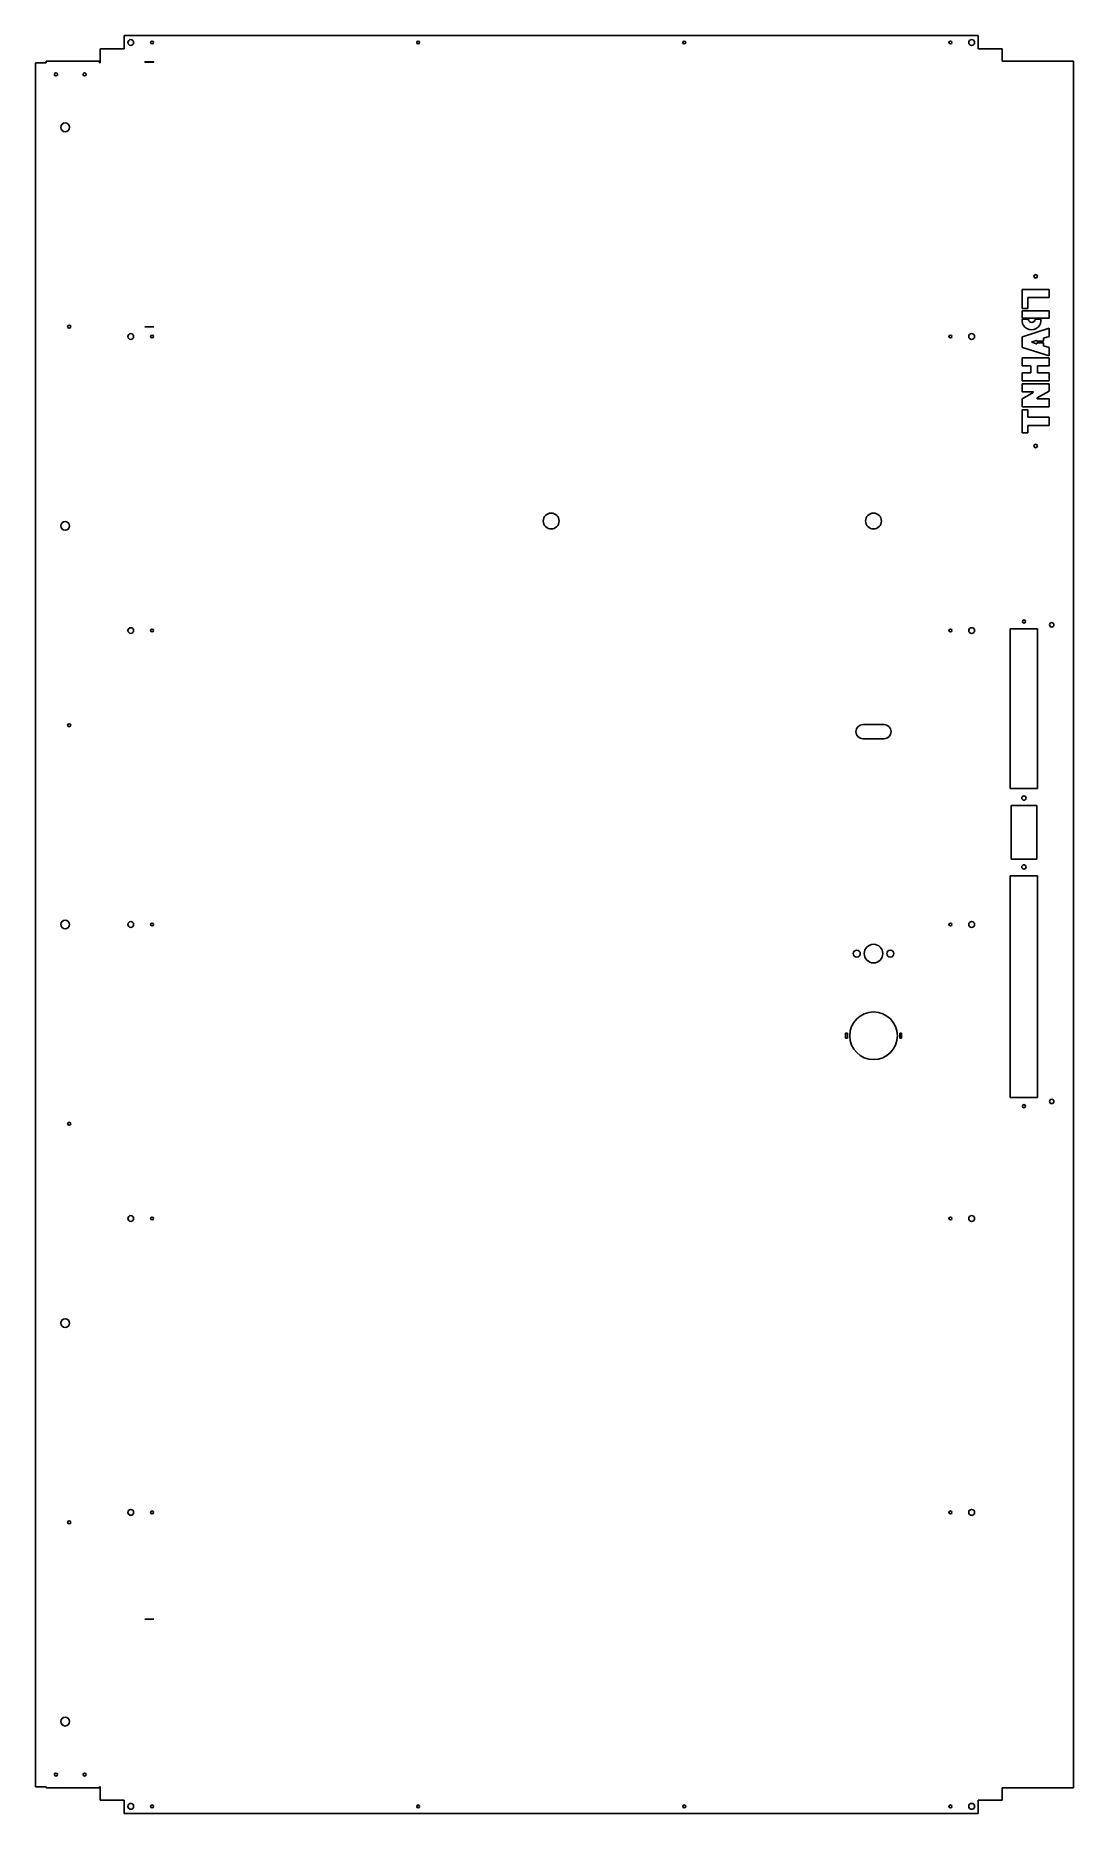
# Model space of a CAD drawing. Header units: millimetres. Extents: x -444 to 731, y -899 to 1115.
import ezdxf

# ---------------------------------------------------------------- set-up
doc = ezdxf.new("R2010")
doc.units = ezdxf.units.MM

msp = doc.modelspace()

# ---------------------------------------------------------------- linework, layer by layer
at = {"color": 7, "linetype": 'Continuous', "lineweight": 25}
for p, q in [((-343.8, 1115), (-343.8, 1100)), ((-343.8, 1115), (623.2, 1115)), ((623.2, 1100), (623.2, 1115)), ((-370.9, 1100), (-370.9, 1084)), ((-343.8, 1100), (-370.9, 1100)), ((650.3, 1100), (623.2, 1100)), ((650.3, 1086), (650.3, 1100)), ((-444.1, 1084), (-444.1, -869)), ((-432.1, 1084), (-444.1, 1084)), ((-432.1, 1086), (-432.1, 1084)), ((-432.1, 1086), (-371.6, 1086)), ((-371.6, 1086), (-371.6, 1084)), ((-370.9, 1084), (-371.6, 1084)), ((-320.4, 1085), (-310.3, 1085)), ((-320.4, 1085), (-320.4, 1084.9)), ((-310.3, 1084.9), (-320.4, 1084.9)), ((-310.3, 1085), (-310.3, 1084.9)), ((650.3, 1086), (731, 1086)), ((731, -870), (731, 1086)), ((673, 827.2), (703.4, 827.2)), ((673, 827.2), (673, 805.8)), ((703.4, 827.2), (703.4, 818.2)), ((673, 805.8), (679.5, 805.8)), ((679.5, 805.8), (679.5, 818.2)), ((679.5, 818.2), (703.4, 818.2)), ((673, 803.2), (703.4, 803.2)), ((673, 803.2), (673, 794.9)), ((673, 794.9), (703.4, 794.9)), ((673, 793.7), (680, 793.7)), ((673, 793.7), (673, 791)), ((694, 793.7), (687.5, 793.7)), ((694, 791), (694, 793.7)), ((703.4, 803.2), (703.4, 794.9)), ((-320.4, 785), (-310.3, 785)), ((-320.4, 785), (-320.4, 784.9)), ((-310.3, 784.9), (-320.4, 784.9)), ((-310.3, 785), (-310.3, 784.9)), ((673.2, 773.8), (673, 773.5)), ((673, 773.5), (673, 762)), ((703.4, 783.5), (673.2, 773.8)), ((689.2, 769.6), (684, 768)), ((684, 767.5), (689.2, 765.9)), ((689.6, 769.4), (689.6, 768.6)), ((697, 768.6), (689.6, 768.6)), ((697, 766.8), (689.6, 766.8)), ((689.6, 766.8), (689.6, 766.1)), ((703.4, 774), (697, 772.1)), ((697, 772.1), (697, 768.6)), ((697, 766.8), (697, 763.4)), ((703.4, 783.5), (703.4, 774)), ((673, 749.8), (703.4, 749.8)), ((673, 749.8), (673, 740.8)), ((673.2, 761.7), (703.4, 752)), ((697, 763.4), (703.4, 761.5)), ((703.4, 761.5), (703.4, 752)), ((703.4, 749.8), (703.4, 740.8)), ((673, 740.8), (683, 740.8)), ((673, 732.8), (683, 732.8)), ((673, 732.8), (673, 723.8)), ((683, 740.8), (683, 732.8)), ((690.4, 740.8), (690.4, 732.8)), ((703.4, 740.8), (690.4, 740.8)), ((690.4, 732.8), (703.4, 732.8)), ((703.4, 732.8), (703.4, 723.8)), ((673, 723.8), (703.4, 723.8)), ((673, 720.5), (703.4, 720.5)), ((673, 720.5), (673, 711.5)), ((673, 711.5), (685.2, 711.5)), ((673, 703.5), (685.4, 710.5)), ((690, 704.4), (703.4, 712.1)), ((703.4, 720.5), (703.4, 712.1)), ((673, 694.5), (673, 703.5)), ((673, 694.5), (703.4, 694.5)), ((679.5, 691), (673, 691)), ((673, 691), (673, 665)), ((679.5, 682.6), (679.5, 691)), ((703.4, 703.5), (690.3, 703.5)), ((703.4, 703.5), (703.4, 694.5)), ((673, 665), (679.5, 665)), ((679.5, 682.6), (703.4, 682.6)), ((679.5, 665), (679.5, 673.2)), ((679.5, 673.2), (703.4, 673.2)), ((703.4, 682.6), (703.4, 673.2)), ((659.5, 442.9), (690.5, 442.9)), ((659.5, 261.9), (659.5, 442.9)), ((690.5, 442.9), (690.5, 261.9)), ((516.7, 334.4), (492.7, 334.4)), ((492.7, 318.4), (516.7, 318.4)), ((690.5, 261.9), (659.5, 261.9)), ((660.5, 242.9), (689.5, 242.9)), ((660.5, 181.9), (660.5, 242.9)), ((689.5, 242.9), (689.5, 181.9)), ((689.5, 181.9), (660.5, 181.9)), ((659.5, 162.9), (690.5, 162.9)), ((659.5, -88), (659.5, 162.9)), ((690.5, 162.9), (690.5, -88)), ((475.1, -15.2), (473.1, -15.2)), ((473.1, -15.2), (473.1, -20.9)), ((475.1, -20.9), (475.1, -15.2)), ((534.3, -15.2), (534.3, -20.9)), ((536.3, -15.2), (534.3, -15.2)), ((536.3, -20.9), (536.3, -15.2)), ((473.1, -20.9), (475.1, -20.9)), ((534.3, -20.9), (536.3, -20.9)), ((690.5, -88), (659.5, -88)), ((-320.4, -679), (-310.3, -679)), ((-320.4, -679), (-320.4, -679.1)), ((-310.3, -679.1), (-320.4, -679.1)), ((-310.3, -679), (-310.3, -679.1)), ((-444.1, -869), (-432.1, -869)), ((-432.1, -870), (-432.1, -869)), ((-371.6, -870), (-432.1, -870)), ((-371.6, -869), (-370.9, -869)), ((-371.6, -870), (-371.6, -869)), ((-370.9, -869), (-370.9, -884)), ((-370.9, -884), (-343.8, -884)), ((-343.8, -884), (-343.8, -899)), ((623.2, -884), (650.3, -884)), ((623.2, -899), (623.2, -884)), ((731, -870), (650.3, -870)), ((650.3, -884), (650.3, -870)), ((623.2, -899), (-343.8, -899))]:
    msp.add_line(p, q, dxfattribs=at)
for centre, radius in [((-336.4, 1107), 3.3), ((-312.3, 1107), 1.6), ((-11, 1107), 1.6), ((290.4, 1107), 1.6), ((591.7, 1107), 1.6), ((615.8, 1107), 3.3), ((-421.1, 1071), 1.75), ((-388.6, 1071), 1.75), ((-410.6, 1011), 5), ((688.2, 842.2), 2), ((-406.1, 785.2), 1.75), ((-336.4, 774), 3.3), ((-312.3, 774), 1.6), ((591.7, 774), 1.6), ((615.8, 774), 3.3), ((688.2, 650), 2), ((-410.6, 559.5), 5), ((139.7, 565), 9), ((504.7, 565), 9), ((-336.4, 440.9), 3.3), ((615.8, 440.9), 3.3), ((675, 451.2), 1.8), ((706.5, 447.4), 2.5), ((-312.3, 440.9), 1.6), ((591.7, 440.9), 1.6), ((-406.1, 333.7), 1.75), ((675, 251.2), 2.5), ((675, 173.2), 2.5), ((-410.6, 108), 5), ((-336.4, 108), 3.3), ((-312.3, 108), 1.6), ((591.7, 108), 1.6), ((615.8, 108), 3.3), ((504.7, 75), 10.5), ((485.7, 75), 4), ((523.7, 75), 4), ((504.7, -18.1), 27), ((675, -97.8), 1.8), ((706.5, -92.5), 2.5), ((-406.1, -117.8), 1.75), ((-336.4, -225.1), 3.3), ((-312.3, -225.1), 1.6), ((591.7, -225.1), 1.6), ((615.8, -225.1), 3.3), ((-410.6, -343.6), 5), ((-336.4, -558), 3.3), ((-312.3, -558), 1.6), ((591.7, -558), 1.6), ((615.8, -558), 3.3), ((-406.1, -569.3), 1.75), ((-410.6, -795), 5), ((-421.1, -855), 1.75), ((-388.6, -855), 1.75), ((-336.4, -891), 3.3), ((-312.3, -891), 1.6), ((-11, -891), 1.6), ((290.4, -891), 1.6), ((591.7, -891), 1.6), ((615.8, -891), 3.3)]:
    msp.add_circle(centre, radius, dxfattribs=at)
for centre, radius, start, end in [((683.8, 793.7), 3.75, 180, 360), ((684.1, 767.8), 0.3, 107.1985, 252.8015), ((689.3, 769.4), 0.3, 0, 107.1985), ((689.3, 766.1), 0.3, 252.8015, 360), ((673.3, 762), 0.3, 180, 252.1154), ((685.2, 711), 0.5, 299.5695, 90), ((690.3, 704), 0.5, 119.8894, 270), ((492.7, 326.4), 8, 90, 270), ((516.7, 326.4), 8, 270, 90)]:
    msp.add_arc(centre, radius, start, end, dxfattribs=at)
msp.add_ellipse((683.5, 791), major_axis=(-10.5, 0), ratio=0.882283, start_param=0, end_param=3.141593, dxfattribs=at)

doc.saveas('drawing.dxf')
